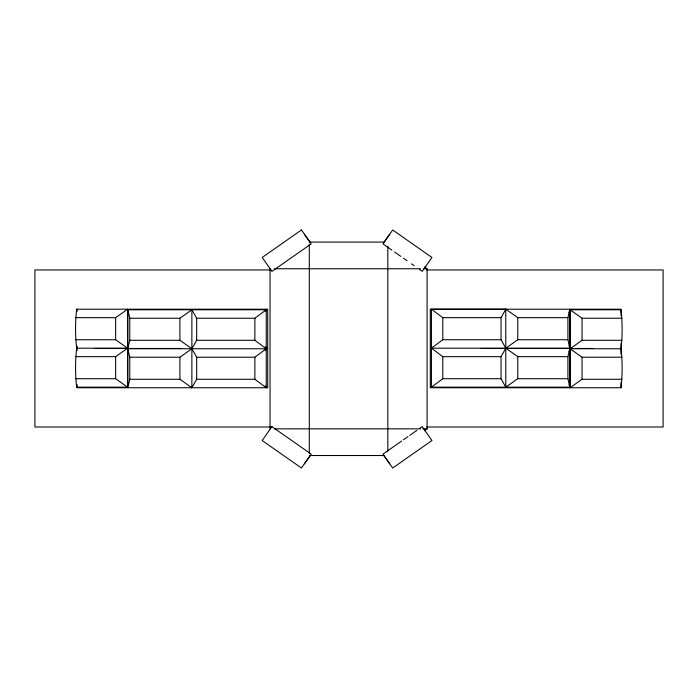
<?xml version="1.0" encoding="UTF-8"?>
<svg xmlns="http://www.w3.org/2000/svg" width="698" height="698" viewBox="0 0 698 698"><rect width="100%" height="100%" fill="white"/><g stroke="black" fill="none" stroke-linecap="round" stroke-linejoin="round"><path stroke-width="1.05" d="M75.777 317.669L115.641 317.669L127.586 309.214L127.586 387.172L76.667 387.172C75.201 374.259 75.201 361.11 76.667 348.189C75.201 335.276 75.201 322.127 76.667 309.214L267.709 309.214L267.709 387.739L76.981 387.739L76.981 384.467M506.05 309.214L430.291 309.214L430.291 387.739L621.019 387.739C622.485 374.817 622.485 361.669 621.019 348.756C622.485 335.843 622.485 322.685 621.019 309.772L570.1 309.772L569.114 312.695M129.767 379.276L129.767 357.219L127.821 348.756L129.767 340.292L129.767 318.236L127.821 309.772L266.235 309.772L266.235 387.739L254.883 379.276L196.662 379.276L191.871 387.739L179.918 379.276L129.767 379.276L127.821 387.739L127.821 309.772M569.856 387.172L567.91 378.709L567.91 356.652L569.856 348.189L567.91 339.734L567.91 317.669L569.856 309.214L569.856 387.172L431.443 387.172L431.443 309.214L621.019 309.214L621.019 315.575M569.114 351.679L570.1 348.756L582.045 340.292L621.909 340.292M265.38 311.727L266.235 309.772L254.883 318.236L196.662 318.236L191.871 309.772L179.918 318.236L129.767 318.236M265.38 350.701L266.235 348.756L265.38 346.81M196.662 318.236L196.662 340.292L191.871 348.756L179.918 357.219L129.767 357.219M567.91 356.652L517.768 356.652L505.814 348.189L501.024 339.734L501.024 317.669L505.814 309.214L517.768 317.669L567.91 317.669M567.91 378.709L517.768 378.709L505.814 387.172L501.024 378.709L501.024 356.652L505.814 348.189L517.768 339.734L567.91 339.734M384.083 242.119L389.702 234.249M304.441 463.751L310.06 455.881M129.767 340.292L179.918 340.292L191.871 348.756L196.662 357.219L254.883 357.219L266.235 348.756L254.883 340.292L196.662 340.292M501.024 356.652L442.794 356.652L431.443 348.189L442.794 339.734L501.024 339.734M431.443 387.172L442.794 378.709L501.024 378.709M75.777 356.652L115.641 356.652L127.586 348.189L115.641 339.734L75.777 339.734M569.114 384.816L570.1 387.739L582.045 379.276L621.909 379.276M401.708 441.005L382.966 454.119L392.686 468.018L431.949 440.534L422.229 426.635L419.55 428.511M403.488 439.757L407.946 436.634M409.735 435.386L416.872 430.387M424.41 430.657L427.089 428.842L427.089 268.756L424.41 266.941M505.753 309.24L505.814 387.172M309.301 242.075L384.554 242.075M274.401 268.756L420.545 268.756M423.817 268.756L427.089 268.756M270.955 269.952L34.9 269.952L34.9 427.002L270.955 427.002M426.687 269.952L663.1 269.952L663.1 427.002L426.687 427.002M431.443 309.214L442.794 317.669L501.024 317.669M570.1 387.739L570.1 309.772L582.045 318.236L621.909 318.236M76.667 348.189L127.586 348.189M431.443 348.189L569.856 348.189M94.343 348.476L181.105 348.476M265.537 348.476L267.709 348.476M481.158 348.476L592.803 348.476M127.821 348.756L266.235 348.756M569.114 345.833L570.1 348.756L621.019 348.756M570.1 348.756L582.045 357.219L621.909 357.219M75.777 378.709L115.641 378.709L127.586 387.172M274.401 428.842L420.545 428.842M422.726 428.842L427.089 428.842M309.301 455.524L384.554 455.524M391.892 250.128L382.966 243.881L392.686 229.982L431.949 257.466L422.229 271.365L419.55 269.489M394.562 251.995L400.809 256.367M403.488 258.243L407.056 260.747M411.523 263.87L414.193 265.737M304.441 234.249L310.06 242.119M384.083 455.881L389.702 463.751M265.38 385.785L266.235 387.739M621.019 343.172L621.019 354.165M621.019 382.321L621.019 387.739M582.045 318.236L582.045 340.292M582.045 357.219L582.045 379.276M517.768 317.669L517.768 339.734M517.768 356.652L517.768 378.709M442.794 317.669L442.794 339.734M442.794 356.652L442.794 378.709M387.826 246.35L387.826 451.248M309.301 244.213L309.301 453.386M270.039 268.756L270.039 428.842M254.883 318.236L254.883 340.292M254.883 357.219L254.883 379.276M196.662 357.219L196.662 379.276M191.871 309.772L191.871 387.739M179.918 318.236L179.918 340.292M179.918 357.219L179.918 379.276M115.641 317.669L115.641 339.734M115.641 356.652L115.641 378.709M76.981 309.214L76.981 311.395M76.981 346.295L76.981 350.658M76.667 309.214L76.667 311.378M76.667 346.025L76.667 350.361M76.667 385.008L76.667 387.172M271.915 426.635L262.186 440.534L301.449 468.018L311.177 454.119L271.915 426.635M301.449 229.982L262.186 257.466L271.915 271.365L311.177 243.881L301.449 229.982"/></g></svg>
